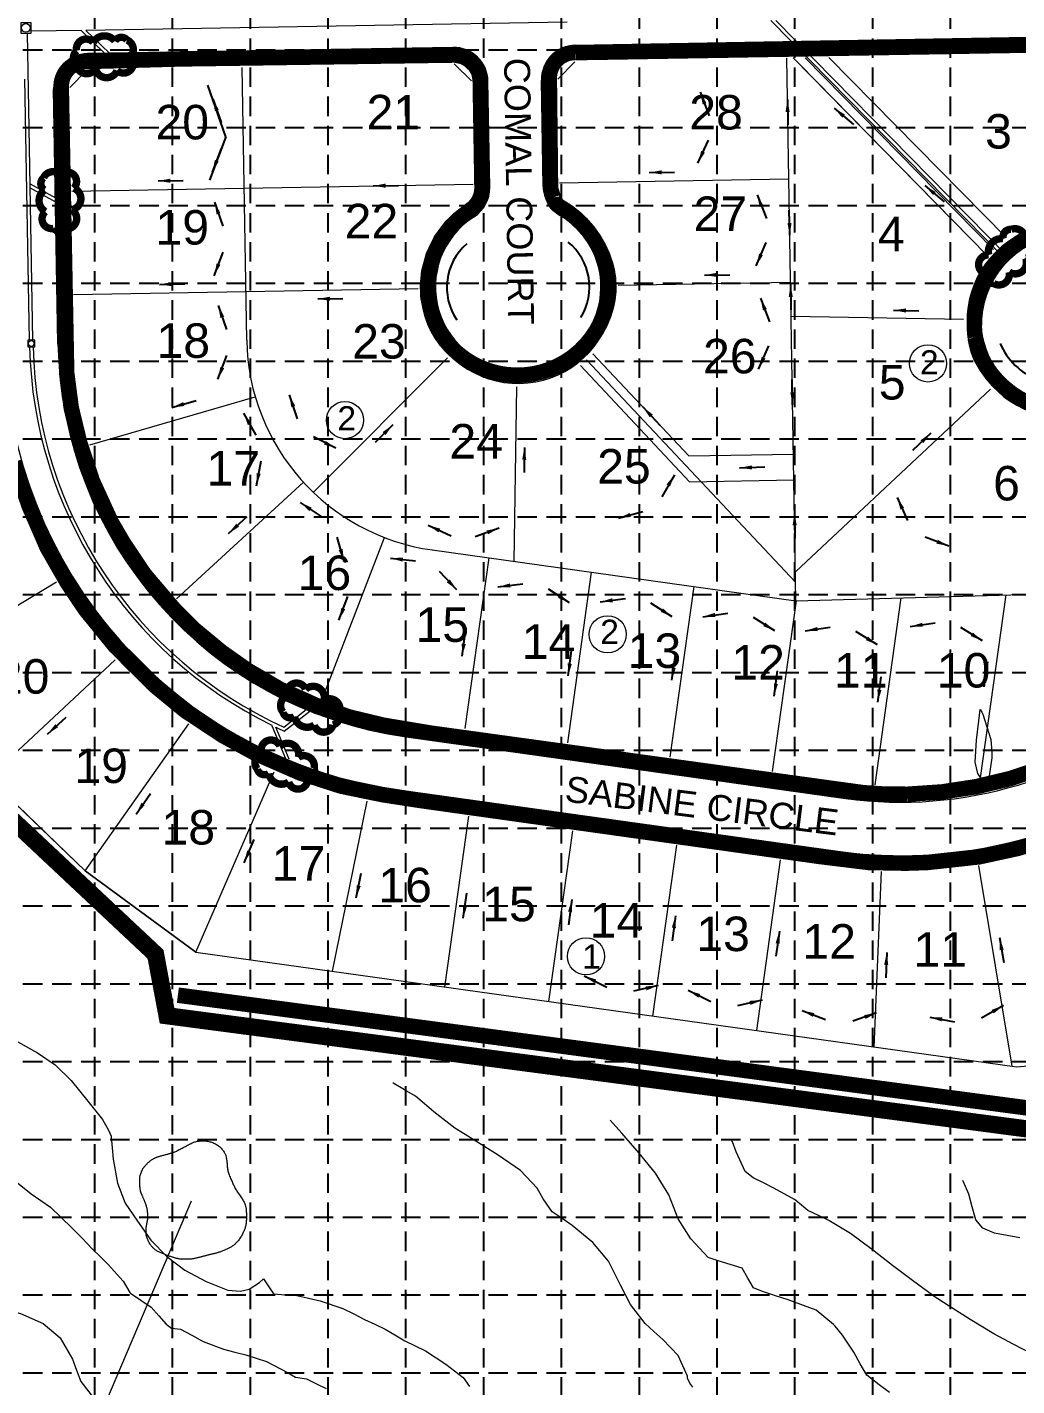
# Model space of a CAD drawing. Header units: inches. Extents: x 5793 to 8686, y 17256 to 19065.
# Drawn here: x 6569 to 7143, y 17882 to 18670 of the extents above; entities that cross this region are included whole.
import ezdxf

# ---------------------------------------------------------------- set-up
doc = ezdxf.new("R2010")
doc.units = ezdxf.units.IN
doc.header["$MEASUREMENT"] = 0
for name, pattern in [('DASHED', [0.75, 0.5, -0.25]), ('DASHED2', [0.375, 0.25, -0.125]), ('HIDDEN', [0.375, 0.25, -0.125]), ('HIDDEN2', [0.1875, 0.125, -0.0625]), ('PHANTOM2', [1.25, 0.625, -0.125, 0.125, -0.125, 0.125, -0.125])]:
    doc.linetypes.add(name, pattern=pattern)
for name, color, linetype in [('1 EROSION BLANKET', 84, 'Continuous'), ('1 FLOW ARROWS', 7, 'Continuous'), ('1 LIMITS OF DISTURBANCE', 1, 'DASHED'), ('1 SILT FENCE', 200, 'Continuous'), ('E-Cont-Inter', 253, 'DASHED2'), ('golf line', 7, 'Continuous'), ('GRID', 254, 'HIDDEN'), ('LEGEND', 7, 'Continuous'), ('P-BLOCK-No.', 70, 'Continuous'), ('P-INLET-10FT', 7, 'Continuous'), ('p-lot number', 1, 'Continuous'), ('P-LOT-LN', 1, 'Continuous'), ('P-PAVE', 4, 'Continuous'), ('P-SIDEWALK ESMT', 2, 'PHANTOM2'), ('P-STM PIPE', 7, 'Continuous')]:
    doc.layers.add(name, color=color, linetype=linetype)
for name, color, linetype, lineweight in [('P-DRN ESMT', 3, 'HIDDEN2', 20), ('P-GOLF-HOLE REV', 30, 'Continuous', 50), ('P-PHASE 1 BNDRY', 7, 'DASHED2', 40), ('P-SIDEWALK', 3, 'Continuous', 0), ('P-STREET NAMES', 2, 'Continuous', 20)]:
    doc.layers.add(name, color=color, linetype=linetype, lineweight=lineweight)
doc.styles.add('L100', font='simplex', dxfattribs={"height": 4})
doc.styles.get("Standard").update_dxf_attribs({"font": 'ARIAL.TTF'})
doc.dimstyles.get("Standard").update_dxf_attribs({"dimtxt": 0.18, "dimasz": 0.18, "dimexe": 0.18, "dimexo": 0.0625, "dimgap": 0.09, "dimtad": 0, "dimtih": 1, "dimtoh": 1, "dimdec": 4, "dimzin": 0, "dimdsep": 46, "dimtxsty": 'Standard', "dimcen": 0.09, "dimadec": 0, "dimazin": 0, "dimtfac": 1, "dimtdec": 4, "dimtofl": 0, "dimtmove": 0, "dimatfit": 3, "dimfxl": 0, "dimtolj": 1, "dimtzin": 0, "dimarcsym": 0})

msp = doc.modelspace()

# ---------------------------------------------------------------- hatches: boundary and pattern name
at = {"layer": 'P-INLET-10FT', "linetype": 'Continuous', "lineweight": 0}
h = msp.add_hatch(dxfattribs=at)
h.set_pattern_fill('PLAST', color=5, scale=0.99996, angle=-179.02338, style=0)
h.set_pattern_definition([(180.9766242168, (2525266.07437, 7102201.423), (0.004260950243, -0.249953684516), []), (180.9766242168, (2525266.0749, 7102201.39176), (0.004260950243, -0.249953684516), []), (180.9766242168, (2525266.07544, 7102201.36052), (0.004260950243, -0.249953684516), [])])
h.paths.add_polyline_path([(6620.29, 18652.42), (6620.25, 18654.92), (6610.25, 18654.75), (6610.29, 18652.25)])
h = msp.add_hatch(dxfattribs=at)
h.set_pattern_fill('PLAST', color=5, scale=0.99996, angle=90.97662, style=0)
h.set_pattern_definition([(90.9766242168, (7090134.40175, -2500080.96826), (-0.249953684516, -0.004260950243), []), (90.9766242168, (7090134.3705, -2500080.9688), (-0.249953684516, -0.004260950243), []), (90.9766242168, (7090134.33927, -2500080.96933), (-0.249953684516, -0.004260950243), [])])
h.paths.add_polyline_path([(6585.4, 18564.81), (6587.9, 18564.86), (6587.73, 18574.86), (6585.23, 18574.81)])
h = msp.add_hatch(dxfattribs=at)
h.set_pattern_fill('PLAST', color=5, scale=0.99996, angle=41.01654, style=0)
h.set_pattern_definition([(41.016535913, (2635862.32028, -7024904.3611), (-0.164062641101, 0.188622506332), []), (41.016535913, (2635862.29977, -7024904.33752), (-0.164062641101, 0.188622506332), []), (41.016535913, (2635862.27926, -7024904.31394), (-0.164062641101, 0.188622506332), [])])
h.paths.add_polyline_path([(7132.36, 18533.85), (7134.01, 18531.97), (7141.55, 18538.53), (7139.91, 18540.42)])
h = msp.add_hatch(dxfattribs=at)
h.set_pattern_fill('PLAST', color=5, scale=0.99996, angle=156.61819, style=0)
h.set_pattern_definition([(156.618188064, (5222745.2544, 5432465.70525), (-0.099210165717, -0.22946098387), []), (156.618188064, (5222745.242, 5432465.67656), (-0.099210165717, -0.22946098387), []), (156.618188064, (5222745.2296, 5432465.64788), (-0.099210165717, -0.22946098387), [])])
h.paths.add_polyline_path([(6736.44, 18271.84), (6737.44, 18274.14), (6728.26, 18278.11), (6727.27, 18275.81)])
h = msp.add_hatch(dxfattribs=at)
h.set_pattern_fill('PLAST', color=5, scale=0.99996, angle=156.61819, style=0)
h.set_pattern_definition([(156.618188064, (5222732.45294, 5432434.74948), (-0.099210165717, -0.22946098387), []), (156.618188064, (5222732.44054, 5432434.7208), (-0.099210165717, -0.22946098387), []), (156.618188064, (5222732.42813, 5432434.69211), (-0.099210165717, -0.22946098387), [])])
h.paths.add_polyline_path([(6723.64, 18240.89), (6724.63, 18243.18), (6715.46, 18247.15), (6714.46, 18244.86)])

# ---------------------------------------------------------------- linework, layer by layer
at = {"layer": '1 EROSION BLANKET', "linetype": 'Continuous', "lineweight": 0, "const_width": 9}
for points in [[(7194.75, 18257.99, -0.126247), (7079.46, 18225.18), (7065.34, 18225.32), (7053.94, 18226.08), (6803.1, 18260.63), (6775.5, 18265.23), (6755.52, 18270.04), (6736.5, 18276.76), (6715.69, 18286.04), (6696.4, 18297.3), (6681.89, 18307.53), (6666.19, 18320.49), (6654.92, 18331.58), (6636.9, 18352.69), (6624.64, 18371), (6617.64, 18382.98), (6606.72, 18406.78), (6599.25, 18429.36), (6594.47, 18449.07), (6591.79, 18469.54), (6588.64, 18635.46, -0.410844), (6602.56, 18650.08), (6657.84, 18651.59), (6817.07, 18653.84), (6821.72, 18652.92), (6825.18, 18650.95), (6828.5, 18647.85), (6830.75, 18644.26), (6831.67, 18639.89), (6832.71, 18575.96), (6832.24, 18572.61), (6830.69, 18568.96), (6828.23, 18565.79), (6824.22, 18562.77), (6819.08, 18558.76), (6814.51, 18554.33), (6808.87, 18546.77), (6804.37, 18537.48), (6801.77, 18527.89), (6801.07, 18520.09), (6801.34, 18513.41), (6802.62, 18507.2, 0.117404), (6811.42, 18488.35, 0.620533), (6904.97, 18508.36, 0.135219), (6904.5, 18532.25, 0.19374), (6877.66, 18566.05, -0.232301), (6874.08, 18571.31), (6872.46, 18576.39), (6871.75, 18640.39, -0.432079), (6887.19, 18655.25), (7286.11, 18661.86, -0.421501)], [(7149.41, 18548, 0.31586), (7118.73, 18490.1), (7119.66, 18485.58, 0.072393), (7122.53, 18477.6, 0.226061), (7163.02, 18447.68)]]:
    msp.add_lwpolyline(points, format="xyb", dxfattribs=at)
msp.add_lwpolyline([(6561.14, 18417.74), (6570.18, 18391.95), (6580.52, 18368.19), (6592.09, 18348.01), (6602.54, 18332.4), (6619.89, 18311.08), (6643.37, 18287.77), (6660.63, 18273.61), (6682.32, 18259.26), (6701.63, 18248.74), (6727.08, 18237.62), (6750.94, 18229.91), (6775.09, 18224.95), (6796.81, 18221.6), (6858.73, 18212.91), (7028.58, 18189.13), (7056.88, 18185.65), (7078.51, 18185.24), (7091.12, 18185.65), (7121.05, 18188.92), (7143.5, 18193.81), (7163.53, 18199.76)], dxfattribs=at)
at = {"layer": '1 FLOW ARROWS', "color": 7}
for q in [(6673.69, 18636.33), (6674.57, 18581.34, 527.28)]:
    msp.add_line((6684.2, 18606.5, 527.43), q, dxfattribs=at)
for centre, radius, start, end in [((6861.43, 18519.3), 33.64, 328.17427, 50.92789), ((6845.98, 18519.03), 33.64, 131.02535, 213.77898), ((7169.05, 18501.79), 38.84, 202.92591, 294.85713)]:
    msp.add_arc(centre, radius, start, end, dxfattribs=at)
at = {"layer": '1 LIMITS OF DISTURBANCE', "ltscale": 60, "const_width": 10}
msp.add_lwpolyline([(7931.85, 18727.95), (6121.08, 18711.97), (6128.36, 17975.98), (6259.54, 17975.43), (6270.58, 17885.68), (6475.57, 17889.7), (6458.91, 18116.02), (6458.09, 18350.79), (6513.86, 18253.88), (6643.34, 18132.42), (6650.02, 18096.76), (7215.23, 18022.41), (7465.81, 18260.46), (7462.07, 18328.54), (7457.7, 18647.85), (7841.35, 18651.88)], dxfattribs=at)
at = {"layer": '1 SILT FENCE', "color": 200, "linetype": 'Continuous', "lineweight": 0, "const_width": 9}
msp.add_lwpolyline([(6656.3, 18108.71), (7210.7, 18035.11), (7457.13, 18268.89)], dxfattribs=at)
at = {"layer": 'E-Cont-Inter', "color": 35, "linetype": 'Continuous', "lineweight": 0}
msp.add_polyline3d([(7128.43, 18246.28, 541.98), (7126.66, 18234.58, 541.98), (7125.56, 18230.16, 541.98), (7124.35, 18231.56, 541.98), (7123.5, 18232.57, 541.98), (7120.39, 18237.24, 541.98), (7118.74, 18243.81, 541.98), (7119.49, 18256.6, 541.98), (7120.85, 18267.74, 541.98), (7121.71, 18274.4, 541.98), (7122.62, 18272.83, 541.98), (7123.27, 18271.7, 541.98), (7127.91, 18256.94, 541.98), (7128.47, 18249.82, 541.98), (7128.43, 18246.28, 541.98)], close=True, dxfattribs=at)
for points in [[(6563.53, 18081.67, 527.98), (6574.87, 18075.35, 527.98), (6585.21, 18068.22, 527.98), (6594.46, 18059.19, 527.98), (6604.09, 18047.28, 527.98), (6612.63, 18036.6, 527.98), (6616.04, 18030.46, 527.98), (6617.55, 18026.88, 527.98), (6617.57, 18026.63, 527.98), (6618.17, 18020.11, 527.98), (6618.76, 18013.61, 527.98), (6621.21, 17999.76, 527.98), (6625.75, 17988.07, 527.98), (6632.84, 17977.71, 527.98), (6640.68, 17966.63, 527.98), (6649.87, 17957.13, 527.98), (6660.41, 17949.16, 527.98), (6672.67, 17942.65, 527.98), (6685.36, 17937.73, 527.98), (6692.63, 17937.01, 527.98), (6697.68, 17938.17, 527.98), (6703.6, 17942.15, 527.98), (6705.91, 17944.2, 527.98), (6711.67, 17935.54, 527.98), (6711.91, 17935.46, 527.98), (6718.61, 17934.97, 527.98), (6725.31, 17934.48, 527.98), (6738.77, 17931.41, 527.98), (6751.98, 17926.98, 527.98), (6758.27, 17923.84, 527.98), (6764.55, 17920.71, 527.98), (6770.5, 17917.91, 527.98), (6776.46, 17915.11, 527.98), (6782.21, 17911.73, 527.98), (6787.96, 17908.35, 527.98), (6793.93, 17905.44, 527.98), (6799.9, 17902.54, 527.98), (6811.76, 17894.7, 527.98), (6821.7, 17886.96, 527.98), (6825.49, 17881.74, 527.98)], [(6955.01, 17881.43, 531.98), (6953.24, 17883.62, 531.98), (6951.99, 17886.65, 531.98), (6951.84, 17887.82, 531.98), (6946.55, 17899.68, 531.98), (6937.53, 17909.02, 531.98), (6932.43, 17913.62, 531.98), (6927.34, 17918.22, 531.98), (6918.94, 17929.24, 531.98), (6912.98, 17940.5, 531.98), (6909.54, 17947.48, 531.98), (6906.11, 17954.46, 531.98), (6896.94, 17965.23, 531.98), (6884.97, 17975.22, 531.98), (6879.22, 17979.19, 531.98), (6873.47, 17983.15, 531.98), (6868.22, 17990.69, 531.98), (6865.52, 17995.5, 531.98), (6864.78, 17996.7, 531.98), (6855, 18006.94, 531.98), (6842.12, 18015.88, 531.98), (6829.13, 18024.11, 531.98), (6823.01, 18027.86, 531.98), (6816.89, 18031.62, 531.98), (6804.75, 18041.1, 531.98), (6799.42, 18045.61, 531.98), (6794.1, 18050.13, 531.98), (6787.8, 18053.78, 531.98), (6781.51, 18057.43, 531.98), (6780.93, 18057.86, 531.98)], [(7069.13, 17878.35, 533.98), (7063.13, 17882.68, 533.98), (7055.84, 17888.32, 533.98), (7052.13, 17895.02, 533.98), (7048.42, 17901.71, 533.98), (7041.81, 17911.62, 533.98), (7037.5, 17916.76, 533.98), (7036.58, 17917.67, 533.98), (7026.52, 17926.08, 533.98), (7010.38, 17932.03, 533.98), (7002.9, 17934.43, 533.98), (6995.4, 17936.83, 533.98), (6990.18, 17938.93, 533.98), (6986.89, 17944.62, 533.98), (6983.6, 17950.32, 533.98), (6976.67, 17952.5, 533.98), (6969.74, 17954.68, 533.98), (6963.95, 17956.67, 533.98), (6953.85, 17967.39, 533.98), (6946.41, 17978.98, 533.98), (6943.71, 17985.93, 533.98), (6941.01, 17992.87, 533.98), (6933.29, 18005.46, 533.98), (6923.94, 18017.1, 533.98), (6913.9, 18028.59, 533.98), (6906.98, 18036.23, 533.98)], [(7152.1, 17900.55, 535.98), (7140.74, 17906.38, 535.98), (7129.57, 17912.31, 535.98), (7115.8, 17920.65, 535.98), (7103.2, 17928.81, 535.98), (7094.48, 17934.42, 535.98), (7094.1, 17934.66, 535.98), (7082.4, 17943.18, 535.98), (7070.83, 17951.99, 535.98), (7064.65, 17956.82, 535.98), (7058.47, 17961.65, 535.98), (7046.47, 17970.47, 535.98), (7033.96, 17978.06, 535.98), (7027.82, 17980.94, 535.98), (7021.68, 17983.82, 535.98), (7017.95, 17986.97, 535.98), (7014.71, 17989.71, 535.98), (7013.92, 17990.25, 535.98), (7001.92, 17996.85, 535.98), (6995.95, 17999.8, 535.98), (6989.98, 18002.76, 535.98), (6985.41, 18006.4, 535.98), (6980.19, 18017.8, 535.98), (6977.98, 18023.57, 535.98), (6977.46, 18024.13, 535.98)], [(6475.3, 18013.85, 523.98), (6481.59, 18012.03, 523.98), (6490.91, 18001.12, 523.98), (6493.21, 17993.18, 523.98), (6495.51, 17985.24, 523.98), (6498.51, 17977.67, 523.98), (6510.43, 17967.03, 523.98), (6519.34, 17960.4, 523.98), (6522.41, 17955.94, 523.98), (6523.6, 17953.84, 523.98), (6530.38, 17942.95, 523.98), (6539.73, 17934.09, 523.98), (6551.14, 17928.15, 523.98), (6558.08, 17926.09, 523.98), (6565.02, 17924.03, 523.98), (6578.16, 17918.28, 523.98), (6588.02, 17909.95, 523.98), (6595.11, 17897.68, 523.98), (6597.55, 17891.21, 523.98), (6599.98, 17884.74, 523.98), (6607.98, 17874.44, 523.98)], [(6559.43, 18002.98, 525.98), (6571.18, 17993.54, 525.98), (6576.83, 17989.63, 525.98), (6582.48, 17985.71, 525.98), (6594.88, 17973.88, 525.98), (6600.74, 17967.78, 525.98), (6606.59, 17961.69, 525.98), (6611.25, 17957.09, 525.98), (6615.91, 17952.49, 525.98), (6624.57, 17942.77, 525.98), (6626.47, 17939.58, 525.98), (6628.47, 17936.21, 525.98), (6628.82, 17935.84, 525.98), (6634.85, 17931.84, 525.98), (6640.89, 17927.84, 525.98), (6645.24, 17922.84, 525.98), (6649.58, 17917.84, 525.98), (6652.54, 17915.59, 525.98), (6657.76, 17915, 525.98), (6664.41, 17911.47, 525.98), (6671.06, 17907.94, 525.98), (6682.75, 17903.45, 525.98), (6689.28, 17901.76, 525.98), (6695.8, 17900.07, 525.98), (6707.74, 17896.21, 525.98), (6719.82, 17889.97, 525.98), (6724.61, 17887.15, 525.98), (6730.99, 17886.18, 525.98), (6736.67, 17883.42, 525.98), (6742.34, 17880.65, 525.98)], [(7144.77, 17968.06, 537.98), (7129.99, 17970.64, 537.98), (7123.28, 17973.67, 537.98), (7119.07, 17978.49, 537.98), (7117.07, 17985.92, 537.98), (7115.06, 17993.34, 537.98), (7111.72, 18000.79, 537.98), (7111.36, 18001.16, 537.98)]]:
    msp.add_polyline3d(points, dxfattribs=at)
at = {"layer": 'golf line', "linetype": 'Continuous', "lineweight": 0}
msp.add_lwpolyline([(6658.86, 18020.05), (6659.46, 18020.37), (6660.06, 18020.7), (6660.67, 18021.03), (6661.27, 18021.35), (6661.86, 18021.66), (6662.43, 18021.96), (6663, 18022.25), (6663.54, 18022.52), (6664.07, 18022.77), (6664.58, 18023), (6665.08, 18023.2), (6665.56, 18023.39), (6666.05, 18023.56), (6666.54, 18023.71), (6667.03, 18023.84), (6667.53, 18023.96), (6668.05, 18024.05), (6668.58, 18024.13), (6669.12, 18024.18), (6669.67, 18024.22), (6670.23, 18024.24), (6670.8, 18024.24), (6671.37, 18024.23), (6671.95, 18024.19), (6672.53, 18024.14), (6673.11, 18024.06), (6673.69, 18023.97), (6674.26, 18023.85), (6674.84, 18023.71), (6675.41, 18023.56), (6675.97, 18023.38), (6676.53, 18023.17), (6677.08, 18022.95), (6677.62, 18022.7), (6678.15, 18022.43), (6678.66, 18022.14), (6679.16, 18021.82), (6679.65, 18021.48), (6680.12, 18021.12), (6680.57, 18020.73), (6681, 18020.32), (6681.41, 18019.9), (6681.8, 18019.46), (6682.17, 18019.03), (6682.5, 18018.59), (6682.81, 18018.16), (6683.09, 18017.74), (6683.34, 18017.35), (6683.55, 18016.97), (6683.73, 18016.62), (6683.89, 18016.27), (6684.02, 18015.93), (6684.13, 18015.57), (6684.23, 18015.19), (6684.32, 18014.79), (6684.39, 18014.35), (6684.47, 18013.87), (6684.54, 18013.34), (6684.61, 18012.79), (6684.67, 18012.22), (6684.74, 18011.62), (6684.8, 18011.02), (6684.86, 18010.42), (6684.92, 18009.82), (6684.98, 18009.23), (6685.05, 18008.65), (6685.13, 18008.08), (6685.22, 18007.5), (6685.32, 18006.92), (6685.45, 18006.33), (6685.61, 18005.73), (6685.8, 18005.1), (6686.02, 18004.46), (6686.27, 18003.8), (6686.54, 18003.14), (6686.83, 18002.48), (6687.12, 18001.82), (6687.42, 18001.18), (6687.7, 18000.57), (6687.97, 17999.99), (6688.22, 17999.44), (6688.45, 17998.92), (6688.68, 17998.43), (6688.9, 17997.96), (6689.13, 17997.5), (6689.37, 17997.03), (6689.62, 17996.56), (6689.91, 17996.08), (6690.22, 17995.57), (6690.56, 17995.05), (6690.92, 17994.52), (6691.29, 17993.97), (6691.67, 17993.42), (6692.06, 17992.86), (6692.44, 17992.31), (6692.81, 17991.76), (6693.17, 17991.21), (6693.51, 17990.68), (6693.83, 17990.16), (6694.13, 17989.65), (6694.41, 17989.16), (6694.66, 17988.69), (6694.89, 17988.23), (6695.09, 17987.79), (6695.25, 17987.37), (6695.4, 17986.97), (6695.51, 17986.58), (6695.61, 17986.19), (6695.69, 17985.79), (6695.76, 17985.38), (6695.82, 17984.96), (6695.87, 17984.52), (6695.91, 17984.04), (6695.95, 17983.54), (6695.98, 17983.02), (6696.01, 17982.48), (6696.04, 17981.93), (6696.06, 17981.36), (6696.07, 17980.78), (6696.07, 17980.21), (6696.07, 17979.63), (6696.05, 17979.05), (6696.03, 17978.47), (6696, 17977.9), (6695.96, 17977.34), (6695.9, 17976.79), (6695.83, 17976.24), (6695.74, 17975.72), (6695.65, 17975.2), (6695.53, 17974.7), (6695.4, 17974.21), (6695.25, 17973.72), (6695.09, 17973.23), (6694.9, 17972.73), (6694.7, 17972.23), (6694.48, 17971.72), (6694.24, 17971.19), (6693.98, 17970.65), (6693.7, 17970.1), (6693.41, 17969.56), (6693.11, 17969.02), (6692.79, 17968.48), (6692.47, 17967.96), (6692.13, 17967.46), (6691.79, 17966.97), (6691.44, 17966.51), (6691.08, 17966.08), (6690.72, 17965.66), (6690.36, 17965.27), (6689.99, 17964.89), (6689.62, 17964.54), (6689.25, 17964.21), (6688.88, 17963.9), (6688.52, 17963.6), (6688.15, 17963.32), (6687.77, 17963.06), (6687.4, 17962.81), (6687.02, 17962.58), (6686.64, 17962.35), (6686.25, 17962.14), (6685.85, 17961.94), (6685.45, 17961.74), (6685.04, 17961.55), (6684.62, 17961.36), (6684.2, 17961.18), (6683.77, 17961), (6683.33, 17960.82), (6682.88, 17960.64), (6682.42, 17960.46), (6681.96, 17960.28), (6681.49, 17960.1), (6681.02, 17959.93), (6680.55, 17959.76), (6680.09, 17959.6), (6679.63, 17959.45), (6679.18, 17959.31), (6678.74, 17959.18), (6678.3, 17959.05), (6677.88, 17958.94), (6677.47, 17958.83), (6677.06, 17958.73), (6676.65, 17958.64), (6676.25, 17958.54), (6675.85, 17958.45), (6675.46, 17958.36), (6675.06, 17958.27), (6674.68, 17958.18), (6674.29, 17958.09), (6673.91, 17957.99), (6673.54, 17957.9), (6673.18, 17957.81), (6672.83, 17957.72), (6672.49, 17957.63), (6672.15, 17957.54), (6671.82, 17957.45), (6671.49, 17957.35), (6671.16, 17957.26), (6670.83, 17957.17), (6670.49, 17957.08), (6670.13, 17956.99), (6669.76, 17956.9), (6669.39, 17956.8), (6669, 17956.71), (6668.6, 17956.62), (6668.2, 17956.53), (6667.8, 17956.44), (6667.4, 17956.35), (6667, 17956.25), (6666.61, 17956.16), (6666.21, 17956.07), (6665.8, 17955.99), (6665.38, 17955.9), (6664.93, 17955.83), (6664.45, 17955.76), (6663.94, 17955.7), (6663.38, 17955.64), (6662.77, 17955.6), (6662.12, 17955.57), (6661.46, 17955.56), (6660.78, 17955.55), (6660.12, 17955.55), (6659.49, 17955.56), (6658.9, 17955.58), (6658.36, 17955.6), (6657.89, 17955.64), (6657.49, 17955.68), (6657.13, 17955.73), (6656.8, 17955.79), (6656.49, 17955.85), (6656.19, 17955.92), (6655.89, 17956.01), (6655.57, 17956.09), (6655.21, 17956.19), (6654.83, 17956.29), (6654.43, 17956.4), (6654, 17956.52), (6653.56, 17956.65), (6653.1, 17956.78), (6652.63, 17956.93), (6652.16, 17957.07), (6651.69, 17957.23), (6651.21, 17957.39), (6650.73, 17957.56), (6650.25, 17957.73), (6649.77, 17957.91), (6649.29, 17958.09), (6648.82, 17958.27), (6648.35, 17958.45), (6647.88, 17958.63), (6647.41, 17958.82), (6646.96, 17959.01), (6646.5, 17959.2), (6646.06, 17959.4), (6645.62, 17959.61), (6645.18, 17959.83), (6644.76, 17960.06), (6644.34, 17960.3), (6643.94, 17960.56), (6643.54, 17960.82), (6643.17, 17961.1), (6642.8, 17961.38), (6642.46, 17961.67), (6642.13, 17961.96), (6641.83, 17962.25), (6641.55, 17962.54), (6641.3, 17962.82), (6641.06, 17963.11), (6640.84, 17963.38), (6640.65, 17963.65), (6640.46, 17963.9), (6640.3, 17964.14), (6640.15, 17964.37), (6640.01, 17964.58), (6639.89, 17964.78), (6639.77, 17964.97), (6639.66, 17965.16), (6639.55, 17965.36), (6639.44, 17965.58), (6639.32, 17965.81), (6639.21, 17966.07), (6639.08, 17966.36), (6638.95, 17966.67), (6638.82, 17967), (6638.68, 17967.33), (6638.56, 17967.66), (6638.44, 17967.97), (6638.32, 17968.27), (6638.23, 17968.53), (6638.15, 17968.75), (6638.08, 17968.95), (6638.02, 17969.14), (6637.98, 17969.33), (6637.95, 17969.53), (6637.92, 17969.77), (6637.9, 17970.05), (6637.89, 17970.4), (6637.88, 17970.81), (6637.87, 17971.28), (6637.87, 17971.8), (6637.88, 17972.35), (6637.9, 17972.93), (6637.94, 17973.53), (6637.98, 17974.12), (6638.05, 17974.7), (6638.13, 17975.26), (6638.23, 17975.79), (6638.33, 17976.31), (6638.44, 17976.82), (6638.54, 17977.33), (6638.64, 17977.82), (6638.73, 17978.32), (6638.79, 17978.83), (6638.84, 17979.34), (6638.87, 17979.86), (6638.88, 17980.38), (6638.88, 17980.89), (6638.86, 17981.4), (6638.84, 17981.88), (6638.8, 17982.35), (6638.77, 17982.79), (6638.73, 17983.2), (6638.69, 17983.59), (6638.64, 17983.96), (6638.58, 17984.33), (6638.5, 17984.7), (6638.42, 17985.09), (6638.31, 17985.5), (6638.19, 17985.93), (6638.04, 17986.4), (6637.88, 17986.9), (6637.7, 17987.42), (6637.51, 17987.95), (6637.32, 17988.47), (6637.12, 17989), (6636.92, 17989.5), (6636.72, 17989.98), (6636.54, 17990.42), (6636.36, 17990.83), (6636.19, 17991.2), (6636.03, 17991.55), (6635.88, 17991.88), (6635.74, 17992.18), (6635.61, 17992.45), (6635.5, 17992.71), (6635.4, 17992.95), (6635.3, 17993.18), (6635.22, 17993.4), (6635.14, 17993.6), (6635.07, 17993.8), (6635.01, 17993.99), (6634.94, 17994.17), (6634.88, 17994.36), (6634.82, 17994.54), (6634.76, 17994.73), (6634.7, 17994.93), (6634.64, 17995.15), (6634.59, 17995.4), (6634.53, 17995.67), (6634.48, 17995.99), (6634.43, 17996.34), (6634.39, 17996.74), (6634.35, 17997.19), (6634.31, 17997.66), (6634.28, 17998.16), (6634.25, 17998.68), (6634.23, 17999.2), (6634.21, 17999.72), (6634.19, 18000.23), (6634.18, 18000.73), (6634.17, 18001.2), (6634.17, 18001.66), (6634.17, 18002.1), (6634.19, 18002.52), (6634.22, 18002.91), (6634.26, 18003.29), (6634.31, 18003.64), (6634.38, 18003.96), (6634.46, 18004.27), (6634.55, 18004.56), (6634.65, 18004.83), (6634.75, 18005.08), (6634.85, 18005.32), (6634.95, 18005.56), (6635.04, 18005.79), (6635.13, 18006.01), (6635.21, 18006.23), (6635.29, 18006.45), (6635.37, 18006.66), (6635.44, 18006.87), (6635.52, 18007.08), (6635.61, 18007.28), (6635.7, 18007.49), (6635.81, 18007.69), (6635.92, 18007.9), (6636.04, 18008.11), (6636.18, 18008.32), (6636.33, 18008.53), (6636.49, 18008.75), (6636.66, 18008.98), (6636.84, 18009.21), (6637.04, 18009.45), (6637.25, 18009.7), (6637.47, 18009.96), (6637.7, 18010.21), (6637.93, 18010.47), (6638.17, 18010.72), (6638.41, 18010.97), (6638.65, 18011.22), (6638.89, 18011.45), (6639.12, 18011.67), (6639.36, 18011.89), (6639.59, 18012.1), (6639.83, 18012.29), (6640.07, 18012.49), (6640.31, 18012.67), (6640.56, 18012.85), (6640.81, 18013.03), (6641.07, 18013.19), (6641.33, 18013.36), (6641.6, 18013.51), (6641.86, 18013.67), (6642.13, 18013.81), (6642.39, 18013.96), (6642.65, 18014.1), (6642.91, 18014.23), (6643.17, 18014.36), (6643.43, 18014.49), (6643.71, 18014.62), (6644, 18014.75), (6644.31, 18014.87), (6644.65, 18014.99), (6645.01, 18015.11), (6645.41, 18015.24), (6645.84, 18015.36), (6646.28, 18015.48), (6646.75, 18015.6), (6647.23, 18015.72), (6647.71, 18015.85), (6648.2, 18015.97), (6648.67, 18016.09), (6649.14, 18016.21), (6649.59, 18016.33), (6650.03, 18016.45), (6650.46, 18016.57), (6650.87, 18016.68), (6651.25, 18016.79), (6651.62, 18016.89), (6651.97, 18016.99), (6652.29, 18017.07), (6652.61, 18017.16), (6652.91, 18017.25), (6653.21, 18017.34), (6653.53, 18017.45), (6653.86, 18017.57), (6654.22, 18017.71), (6654.61, 18017.88), (6655.05, 18018.08), (6655.51, 18018.3), (6656.02, 18018.55), (6656.55, 18018.82), (6657.1, 18019.11), (6657.67, 18019.41), (6658.26, 18019.73)], close=True, dxfattribs=at)
at = {"layer": 'GRID', "color": 252, "linetype": 'HIDDEN', "ltscale": 45}
for p, q in [((6607.93, 19017.85), (6607.93, 17438.28)), ((6653.06, 19017.85), (6653.06, 17438.28)), ((6698.18, 19017.85), (6698.18, 17438.28)), ((6743.31, 19017.85), (6743.31, 17438.28)), ((6788.43, 19017.85), (6788.43, 17438.28)), ((6833.56, 19017.85), (6833.56, 17438.28)), ((6878.68, 19017.85), (6878.68, 17438.28)), ((6923.81, 19017.85), (6923.81, 17438.28)), ((6968.93, 19017.85), (6968.93, 17438.28)), ((7014.06, 19017.85), (7014.06, 17438.28)), ((7059.18, 19017.85), (7059.18, 17438.28)), ((7104.31, 19017.85), (7104.31, 17438.28)), ((5840.81, 18656.85), (8638.56, 18656.85)), ((5840.81, 18611.73), (8638.56, 18611.73)), ((5840.81, 18566.6), (8638.56, 18566.6)), ((5840.81, 18521.48), (8638.56, 18521.48)), ((5840.81, 18476.35), (8638.56, 18476.35)), ((5840.81, 18431.23), (8638.56, 18431.23)), ((5840.81, 18386.1), (8638.56, 18386.1)), ((5840.81, 18340.98), (8638.56, 18340.98)), ((5840.81, 18295.85), (8638.56, 18295.85)), ((5840.81, 18250.73), (8638.56, 18250.73)), ((5840.81, 18205.6), (8638.56, 18205.6)), ((5840.81, 18160.48), (8638.56, 18160.48)), ((5840.81, 18115.35), (8638.56, 18115.35)), ((5840.81, 18070.23), (8638.56, 18070.23)), ((5840.81, 18025.1), (8638.56, 18025.1)), ((5840.81, 17979.98), (8638.56, 17979.98)), ((5840.81, 17934.85), (8638.56, 17934.85)), ((5840.81, 17889.73), (8638.56, 17889.73))]:
    msp.add_line(p, q, dxfattribs=at)
at = {"layer": 'LEGEND', "color": 170, "ltscale": 100, "const_width": 4.28}
for points in [[(6607.23, 18661.22, 0.520567), (6607.23, 18661.22, 0.765195), (6597.55, 18656.35, 0.417879), (6597.49, 18647.59, 0.6649), (6608.55, 18645.9, 0.744833), (6621.03, 18644.85, 0.975642), (6628.8, 18652.88, 0.520567), (6626.86, 18662.55, 0.520567), (6619.77, 18661.9, 0.540264), (6607.23, 18661.22)], [(6579.43, 18563.03, 0.520567), (6579.43, 18563.03, 0.765195), (6584.17, 18553.29, 0.417879), (6592.93, 18553.11, 0.6649), (6594.77, 18564.14, 0.744833), (6595.99, 18576.6, 0.975642), (6588.07, 18584.48, 0.520567), (6578.38, 18582.68, 0.520567), (6578.92, 18575.58, 0.540264), (6579.43, 18563.03)], [(7126.69, 18537.92, 0.520567), (7126.69, 18537.92, 0.765195), (7123.29, 18527.63, 0.417879), (7129.44, 18521.39, 0.6649), (7138.46, 18528.01, 0.744833), (7148.02, 18536.09, 0.975642), (7147.84, 18547.26, 0.520567), (7139.64, 18552.73, 0.520567), (7135.08, 18547.26, 0.540264), (7126.69, 18537.92)], [(6735.46, 18265.3, 0.520567), (6735.46, 18265.3, 0.765195), (6746.29, 18265.37, 0.417879), (6750.23, 18273.21, 0.6649), (6741.06, 18279.62, 0.744833), (6730.35, 18286.09, 0.975642), (6719.82, 18282.34, 0.520567), (6717.27, 18272.81, 0.520567), (6723.92, 18270.24, 0.540264), (6735.46, 18265.3)], [(6720.56, 18232.28, 0.520567), (6720.56, 18232.28, 0.765195), (6731.39, 18232.36, 0.417879), (6735.33, 18240.19, 0.6649), (6726.17, 18246.61, 0.744833), (6715.45, 18253.07, 0.975642), (6704.93, 18249.32, 0.520567), (6702.38, 18239.8, 0.520567), (6709.02, 18237.23, 0.540264), (6720.56, 18232.28)]]:
    msp.add_lwpolyline(points, format="xyb", close=True, dxfattribs=at)
at = {"layer": 'P-BLOCK-No.', "color": 7, "linetype": 'Continuous', "lineweight": 0}
for centre in [(7091.4, 18475.02), (6753.24, 18442.15), (6905.63, 18317.93), (6893.04, 18131.2)]:
    msp.add_circle(centre, 10.78, dxfattribs=at)
at = {"layer": 'P-DRN ESMT', "color": 7, "linetype": 'Continuous', "lineweight": 0}
for p, q in [((7013.27, 18652.12), (7125.99, 18537.47)), ((7033.95, 18652.47), (7136.54, 18548.14)), ((6952.64, 18421.43), (6897.06, 18480.57)), ((6953.01, 18406.44), (6889.77, 18473.73)), ((6952.64, 18421.43), (7013.37, 18422.47)), ((6953.01, 18406.44), (7013.62, 18407.47))]:
    msp.add_line(p, q, dxfattribs=at)
at = {"layer": 'P-GOLF-HOLE REV', "color": 7, "linetype": 'Continuous', "lineweight": 0}
msp.add_line((6603.48, 17846.65), (6664.26, 17989.53), dxfattribs=at)
at = {"layer": 'P-INLET-10FT', "color": 5, "linetype": 'Continuous', "lineweight": 0}
for points in [[(6620.29, 18652.42), (6620.25, 18654.92), (6610.25, 18654.75), (6610.29, 18652.25), (6620.29, 18652.42)], [(6585.4, 18564.81), (6587.9, 18564.86), (6587.73, 18574.86), (6585.23, 18574.81), (6585.4, 18564.81)], [(7132.36, 18533.85), (7134.01, 18531.97), (7141.55, 18538.53), (7139.91, 18540.42), (7132.36, 18533.85)], [(6736.44, 18271.84), (6737.44, 18274.14), (6728.26, 18278.11), (6727.27, 18275.81), (6736.44, 18271.84)], [(6723.64, 18240.89), (6724.63, 18243.18), (6715.46, 18247.15), (6714.46, 18244.86), (6723.64, 18240.89)]]:
    msp.add_lwpolyline(points, close=True, dxfattribs=at)
at = {"layer": 'P-LOT-LN', "color": 7, "linetype": 'Continuous', "lineweight": 0}
for p, q in [((7014.82, 18337.38), (7009.46, 18652.05)), ((7014.82, 18337.38), (7009.46, 18652.05)), ((7016.6, 18648.73), (7125.99, 18537.47)), ((7020.16, 18652.23), (7129.41, 18541.13)), ((6696.21, 18488.51), (6693.51, 18646.67)), ((6594.73, 18574.98), (6827.68, 18578.95)), ((6877.67, 18579.8), (7010.65, 18582.07)), ((6911.69, 18520.37), (7011.67, 18522.08)), ((6595.75, 18514.99), (6695.73, 18516.69)), ((6695.73, 18516.69), (6795.71, 18518.39)), ((7012.01, 18502.41), (7112.08, 18500.74)), ((6734.84, 18400.26), (6812.74, 18478.35)), ((7014.64, 18348.16), (6893.42, 18477.15)), ((6851.33, 18360.22), (6852.84, 18461.42)), ((7014.53, 18354.14), (7127.73, 18460.13)), ((6605.16, 18427.77), (6701.17, 18455.71)), ((6655.48, 18338.45), (6729.13, 18406.09)), ((6740.21, 18280.72), (6776.2, 18374.02)), ((6803.84, 18366.85), (7014.82, 18337.38)), ((6836.67, 18362.28), (6822.84, 18263.23)), ((6496.58, 18294.47), (6585.84, 18348.41)), ((6896.09, 18353.99), (6882.26, 18254.93)), ((6955.52, 18345.69), (6941.68, 18246.63)), ((7014.82, 18337.38), (7271.92, 18344.56)), ((7136.57, 18340.78), (7121.77, 18234.79)), ((7014.94, 18337.39), (7001.1, 18238.33)), ((7075.75, 18339.09), (7060.6, 18230.59)), ((6546.38, 18234.64), (6619.97, 18303.2)), ((6602.53, 18180.73), (6662.65, 18265.95)), ((6666.81, 18133.57), (6712.06, 18238.23)), ((6546.38, 18234.64), (6602.53, 18180.73)), ((6745.91, 18122.53), (6766.09, 18221.22)), ((6811.22, 18113.4), (6825.05, 18212.44)), ((6871.51, 18104.98), (6885.34, 18204.02)), ((6931.8, 18096.56), (6945.64, 18195.6)), ((6992.1, 18088.14), (7005.93, 18187.18)), ((7140.3, 18067.44), (7120.98, 18183.79)), ((6666.81, 18133.57), (6602.53, 18180.73)), ((7060.19, 18078.63), (7064.44, 18180.31)), ((6666.81, 18133.57), (7142.95, 18067.07))]:
    msp.add_line(p, q, dxfattribs=at)
msp.add_arc((6821.19, 18490.64), 125, 180.97662, 262.04934, dxfattribs=at)
at = {"layer": 'P-PAVE', "color": 7, "linetype": 'Continuous', "lineweight": 0}
for p, q in [((7286.85, 18666.28), (6886.82, 18659.46)), ((6815.83, 18658.25), (6603.87, 18654.64)), ((6586.73, 18486.64), (6584.21, 18634.3)), ((6837.21, 18577.14), (6836.17, 18638.6)), ((6868.21, 18577.67), (6867.16, 18639.13)), ((6788.75, 18258.4), (7043.49, 18222.82)), ((6784.46, 18227.7), (7039.21, 18192.12))]:
    msp.add_line(p, q, dxfattribs=at)
for centre, radius, start, end in [((6816.17, 18638.26), 20, 0.97662, 90.97662), ((6887.16, 18639.47), 20, 90.97662, 180.97662), ((6604.21, 18634.64), 20, 90.97662, 180.97662), ((6817.22, 18576.8), 20, 302.44708, 0.97662), ((6888.2, 18578.01), 20, 180.97662, 239.50617), ((6853.7, 18519.41), 48, 122.44708, 59.50617), ((7170.07, 18499.77), 48, 32.44708, 329.50617), ((6821.19, 18490.64), 265.49, 180.97662, 262.04934), ((6821.19, 18490.64), 234.49, 180.97662, 262.04934), ((7075.93, 18455.06), 265.49, 262.04934, 0.97662), ((7075.93, 18455.06), 234.49, 262.04934, 0.97662)]:
    msp.add_arc(centre, radius, start, end, dxfattribs=at)
at = {"layer": 'P-PHASE 1 BNDRY', "linetype": 'Continuous', "lineweight": 0}
msp.add_lwpolyline([(6546.38, 18234.64), (6602.53, 18180.73), (6666.81, 18133.57), (7142.95, 18067.07), (7221.69, 18074.22), (7453.63, 18298.93), (7447.48, 18659.52), (7838.83, 18666.19, -0.298667)], format="xyb", dxfattribs=at)
at = {"layer": 'P-SIDEWALK', "color": 7, "linetype": 'Continuous', "lineweight": 0}
for p, q in [((6876.73, 18655.29), (6875.96, 18656.03)), ((7297.08, 18662.46), (6876.73, 18655.29)), ((7294.99, 18658.42), (6878.95, 18651.33)), ((6593.78, 18650.47), (6593.01, 18651.21)), ((6826.05, 18654.43), (6593.78, 18650.47)), ((6823.96, 18650.39), (6596.01, 18646.5)), ((6597.78, 18650.54), (6597.85, 18646.54)), ((6822.06, 18654.36), (6822.12, 18650.36)), ((6826.05, 18654.43), (6826.8, 18655.2)), ((6831.99, 18648.69), (6832.74, 18649.46)), ((6833.21, 18577.07), (6831.99, 18648.69)), ((6870.99, 18649.35), (6870.22, 18650.1)), ((6872.21, 18577.73), (6870.99, 18649.35)), ((6880.73, 18655.36), (6880.79, 18651.36)), ((6588.04, 18644.53), (6587.27, 18645.27)), ((6590.73, 18486.71), (6588.04, 18644.53)), ((6588.11, 18640.53), (6592.11, 18640.6)), ((6594.73, 18486.78), (6592.08, 18642.44)), ((6829.22, 18577), (6828.03, 18646.46)), ((6832.06, 18644.69), (6828.06, 18644.62)), ((6871.05, 18645.35), (6875.05, 18645.42)), ((6876.21, 18577.8), (6875.02, 18647.26)), ((6789.31, 18262.36), (7044.05, 18226.78)), ((6789.86, 18266.32), (7044.6, 18230.74)), ((6783.91, 18223.74), (7038.65, 18188.16)), ((6783.36, 18219.78), (7038.1, 18184.2))]:
    msp.add_line(p, q, dxfattribs=at)
for centre, radius, start, end in [((6824.03, 18646.39), 4, 0.97662, 90.97662), ((6879.02, 18647.33), 4, 90.97662, 180.97662), ((6596.07, 18642.51), 4, 90.97662, 180.97662), ((6817.22, 18576.8), 12, 302.44708, 0.97662), ((6817.22, 18576.8), 16, 302.44708, 0.97662), ((6888.2, 18578.01), 16, 180.97662, 239.50617), ((6888.2, 18578.01), 12, 180.97662, 239.50617), ((6853.7, 18519.41), 56, 122.44708, 59.50617), ((6853.7, 18519.41), 52, 122.44708, 59.50617), ((7170.07, 18499.77), 56, 32.44708, 329.50617), ((7170.07, 18499.77), 52, 32.44708, 329.50617), ((6821.19, 18490.64), 273.49, 180.97662, 262.04934), ((6821.19, 18490.64), 269.49, 180.97662, 262.04934), ((6821.19, 18490.64), 230.49, 180.97662, 262.04934), ((6821.19, 18490.64), 226.49, 180.97662, 262.04934), ((7075.93, 18455.06), 273.49, 262.04934, 0.97662), ((7075.93, 18455.06), 269.49, 262.04934, 0.97662), ((7075.93, 18455.06), 230.49, 262.04934, 0.97662), ((7075.93, 18455.06), 226.49, 262.04934, 0.97662)]:
    msp.add_arc(centre, radius, start, end, dxfattribs=at)
at = {"layer": 'P-SIDEWALK ESMT', "color": 7, "linetype": 'Continuous', "lineweight": 0}
for p, q in [((6816.49, 18648.76), (6826.66, 18638.94)), ((6886.48, 18649.96), (6876.65, 18639.79)), ((6593.7, 18634.96), (6603.53, 18645.13))]:
    msp.add_line(p, q, dxfattribs=at)
at = {"layer": 'P-STM PIPE', "color": 5, "linetype": 'Continuous', "lineweight": 0}
for p, q in [((6882.06, 18672.88), (6602.94, 18668.12)), ((7000.29, 18673.87), (7135.38, 18536.48)), ((7003.09, 18673.87), (7136.89, 18537.79)), ((6569.72, 18633.58), (6569.16, 18666.53)), ((6600.11, 18668.08), (6571.11, 18667.58)), ((6613.84, 18654.81), (6600.11, 18668.08)), ((6616.66, 18654.86), (6602.94, 18668.12)), ((6570.2, 18488.57), (6567.62, 18639.76)), ((6572.2, 18488.57), (6569.72, 18633.58)), ((6570.65, 18579.09), (6585.29, 18570.97)), ((6570.69, 18576.78), (6585.33, 18568.66)), ((6717.69, 18264.18), (6730.81, 18274.28)), ((6717.95, 18261.86), (6732.9, 18273.37)), ((6719.24, 18244.83), (6710.73, 18265.26)), ((6720.85, 18245.5), (6713.11, 18264.11))]:
    msp.add_line(p, q, dxfattribs=at)
for points in [[(6565.11, 18672.53), (6565.11, 18666.53), (6571.11, 18666.53), (6571.11, 18672.53), (6565.11, 18672.53)], [(6569.23, 18488.57), (6569.23, 18484.56), (6573.23, 18484.56), (6573.23, 18488.57), (6569.23, 18488.57)]]:
    msp.add_lwpolyline(points, close=True, dxfattribs=at)
for centre, radius in [((6568.11, 18669.53), 2.5), ((6571.23, 18486.57), 1.67)]:
    msp.add_circle(centre, radius, dxfattribs=at)
for radius, start, end in [(250.99, 181.38625, 243.89127), (248.99, 181.39739, 245.43783), (250.99, 244.49312, 245.71341)]:
    msp.add_arc((6821.19, 18490.64), radius, start, end, dxfattribs=at)

# ---------------------------------------------------------------- texts
at = {"layer": 'P-BLOCK-No.', "color": 7, "linetype": 'Continuous', "lineweight": 0}
for s, p in [('2', (7086.7, 18468.63)), ('2', (6748.81, 18436.19)), ('2', (6901.28, 18312.41)), ('1', (6890.8, 18124.15))]:
    msp.add_text(s, height=14, dxfattribs=at).set_placement(p)
at = {"layer": 'p-lot number', "color": 7, "linetype": 'Continuous', "lineweight": 0}
for s, height, p in [('20', 19.999, (6643.31, 18604.93)), ('21', 19.999, (6765.74, 18610.74)), ('28', 19.999, (6952.94, 18610.66)), ('3', 20, (7124.54, 18599.61)), ('27', 19.999, (6955.48, 18551.83)), ('19', 19.999, (6643.31, 18543.92)), ('22', 19.999, (6753.03, 18547.55)), ('4', 20, (7062.37, 18540.05)), ('18', 19.999, (6643.9, 18478.25)), ('23', 19.999, (6757.39, 18477.83)), ('26', 19.999, (6960.92, 18469.26)), ('5', 20, (7062.88, 18454.08)), ('24', 19.999, (6813.79, 18419.88)), ('17', 19.999, (6672.91, 18404.2)), ('25', 19.999, (6899.52, 18405.35)), ('6', 20, (7129.2, 18395.56)), ('16', 19.999, (6725.76, 18343.6)), ('15', 19.999, (6794.15, 18313.56)), ('14', 19.999, (6855.81, 18303.72)), ('13', 19.999, (6917.22, 18298.46)), ('12', 19.999, (6977.32, 18291.73)), ('20', 19.999, (6550.7, 18283.55)), ('11', 19.999, (7036.91, 18287.07)), ('10', 19.999, (7096.49, 18287.07)), ('19', 19.999, (6596.28, 18231.7)), ('18', 19.999, (6646.8, 18196.05)), ('17', 19.999, (6710.73, 18175.1)), ('16', 19.999, (6772.56, 18162.53)), ('15', 19.999, (6832.82, 18151.53)), ('14', 19.999, (6895.18, 18142.1)), ('13', 19.999, (6957.01, 18134.25)), ('12', 19.999, (7018.54, 18129.88)), ('11', 19.999, (7082.99, 18125.17))]:
    msp.add_text(s, height=height, dxfattribs=at).set_placement(p)
at = {"layer": 'P-STREET NAMES', "color": 7, "linetype": 'Continuous', "lineweight": 0, "char_height": 14.9994, "width": 273.3342, "attachment_point": 1}
for s, insert, rotation in [('COMAL COURT', (6860.49, 18652.38), 270.90849), ('SABINE CIRCLE', (6882.09, 18235.93), 352.86967)]:
    msp.add_mtext(s, dxfattribs=dict(at, insert=insert, rotation=rotation))

# ---------------------------------------------------------------- leaders
at = {"layer": '1 FLOW ARROWS', "color": 7}
for points in [[(6959.29, 18632.32, -0.15), (6964.43, 18618.59, -0.15)], [(6676.53, 18628.51, 383.25), (6681.32, 18614.66, 383.25)], [(7009.87, 18627.97), (7010.12, 18613.31)], [(7036.96, 18623.1), (7048.12, 18613.59)], [(6957.98, 18591.21, 532.51), (6964.06, 18604.55, 532.59)], [(6676.3, 18585.86, 527.31), (6681.54, 18599.55, 527.39)], [(6929.72, 18585.69, 532.35), (6944.38, 18585.94, 532.35)], [(6644.8, 18580.83, 527.2), (6659.46, 18581.08, 527.2)], [(6769.58, 18577.96), (6784.24, 18578.21)], [(7089.63, 18578.2), (7100.79, 18568.69)], [(6992.28, 18572.74, 0.2), (6997.67, 18559.1, 0.2)], [(6677.56, 18568.52, 384.52), (6682.35, 18554.67, 384.52)], [(7011.21, 18549.29), (7010.96, 18563.95)], [(6677.32, 18525.87, 528.58), (6682.56, 18539.56, 528.66)], [(6991.73, 18531.61, 532.86), (6997.56, 18545.06, 532.94)], [(6645.64, 18520.84, 528.26), (6660.3, 18521.09, 528.26)], [(6961.79, 18526.23, 532.68), (6976.44, 18526.48, 532.68)], [(7011.69, 18520.76), (7011.94, 18506.1)], [(6679.74, 18508.55, 385.41), (6684.53, 18494.7, 385.41)], [(6737.4, 18512.4, 531.86), (6752.06, 18512.65, 531.86)], [(6994.26, 18512.88, 1.25), (6999.44, 18499.17, 1.25)], [(7071.41, 18505.83, 537.79), (7086.06, 18505.59, 537.53)], [(6993.1, 18471.76, 533.91), (6999.12, 18485.13, 533.99)], [(6679.51, 18465.9, 529.47), (6684.75, 18479.6, 529.55)], [(7012.88, 18450.99), (7012.63, 18465.65)], [(6652.82, 18449.45, 529.33), (6666.9, 18453.55, 529.38)], [(6720.93, 18456.78, 532.66), (6725.58, 18442.88, 532.74)], [(6694.41, 18446.12, 387.2), (6701.61, 18433.35, 387.2)], [(6926, 18449.78, 533.19), (6936.04, 18439.1, 532.87)], [(6781, 18439.45, 532.57), (6770.65, 18429.07, 532.5)], [(6748.01, 18425.82), (6734.89, 18432.36)], [(7093.09, 18434.54, 538.76), (7082.39, 18424.52, 538.83)], [(6857.31, 18426.34, 532.96), (6857.1, 18411.68, 532.81)], [(6701.83, 18404.12, 531.26), (6704.53, 18418.53, 531.34)], [(6982.06, 18414.47, 536.64), (6996.71, 18414.97, 536.64)], [(6944.36, 18410.46, 0.83), (6937.05, 18397.75, 0.83)], [(7073.53, 18397.36, 7.23), (7079.56, 18383.99, 7.23)], [(6727.27, 18394.42, 388.89), (6739.42, 18386.21, 388.89)], [(6911.85, 18385.26, 533.49), (6926, 18389.08, 533.57)], [(7013.95, 18388.34), (7014.2, 18373.68)], [(6685.7, 18376.38, 531.05), (6696.49, 18386.3, 531.12)], [(6801.47, 18381.18, 533.24), (6814.76, 18374.98, 533.32)], [(6752.69, 18360.16, 532.95), (6748.66, 18374.26, 533.03)], [(6842.57, 18379.49, 0.58), (6828.79, 18374.48, 0.58)], [(7103.42, 18369.1, 539.89), (7089.71, 18374.29, 539.97)], [(6779.62, 18362.05, 390.03), (6794.2, 18360.5, 390.03)], [(6818.14, 18343.72, 534.09), (6807.97, 18354.28, 534.17)], [(6841.86, 18345.39, 391.1), (6856.42, 18347.13, 391.1)], [(6883.5, 18336.12, 535.16), (6871.23, 18344.14, 535.24)], [(6749.69, 18326.14, 532.74), (6754.96, 18339.81, 532.8)], [(6901.33, 18336.73, 391.99), (6915.86, 18338.7, 391.99)], [(6943.11, 18328.11, 536.05), (6930.71, 18335.94, 536.13)], [(6960.77, 18328.15, 392.87), (6975.28, 18330.25, 392.87)], [(7002.61, 18319.89, 536.93), (6990.15, 18327.61, 537.01)], [(6821.14, 18305.31, 534.06), (6823.17, 18319.83, 534.13)], [(7020.22, 18319.96, 393.78), (7034.73, 18322.09, 393.78)], [(7062.09, 18311.8, 537.84), (7049.61, 18319.5, 537.92)], [(7081.12, 18322.44, 394.88), (7095.64, 18324.51, 394.88)], [(7122.95, 18314.11, 538.94), (7110.5, 18321.85, 539.02)], [(6882.64, 18293.78, 534.92), (6884.67, 18308.3, 535)], [(6942.89, 18291.4, 535.84), (6944.91, 18305.92, 535.91)], [(7124.09, 18287.55, 538.71), (7126.12, 18302.07, 538.78)], [(7002.17, 18282.15, 536.72), (7004.2, 18296.67, 536.79)], [(7062.27, 18278.67, 537.62), (7064.3, 18293.19, 537.69)], [(6580.68, 18260.11, 530.72), (6591.58, 18269.92, 530.72)], [(6632.07, 18213.65, 531.94), (6640.39, 18225.72, 531.94)], [(6694.74, 18185.51, 532.59), (6700.53, 18198.98, 532.59)], [(6759.72, 18165.11, 533.28), (6762.66, 18179.47, 533.35)], [(6821.85, 18153.38, 534.09), (6823.88, 18167.9, 534.17)], [(6884.81, 18164.08, 534.98), (6882.79, 18149.56, 535.05)], [(6944.98, 18154.79, 535.93), (6942.96, 18140.27, 536)], [(7005.19, 18145.77, 536.82), (7003.17, 18131.25, 536.89)], [(7132.98, 18142.05, 538.48), (7135.38, 18127.59, 538.56)], [(7067.48, 18133.4, 537.74), (7066.87, 18118.75, 537.81)], [(6891.98, 18119.94, 379.01), (6905.08, 18113.35, 379.09)], [(6934.89, 18114.29, 536.21), (6920.62, 18110.93, 536.29)], [(6952.27, 18111.52, 379.9), (6965.37, 18104.93, 379.98)], [(6995.19, 18105.87, 537.1), (6980.91, 18102.51, 537.18)], [(7018.34, 18099.78, 380.74), (7032.03, 18094.51, 380.82)], [(7061.61, 18098.37, 537.94), (7047.74, 18093.63, 538.02)], [(7135.18, 18102.69, 538.7), (7122.46, 18095.41, 538.78)], [(7092.43, 18095.91, 381.5), (7106.86, 18093.32, 381.58)]]:
    msp.add_leader(points, dimstyle='Standard', override={"dimscale": 40, "dimgap": 0.09, "dimtad": 0, "dimpost": "'", "dimtxsty": 'L100'}, dxfattribs=at)

doc.saveas('drawing.dxf')
